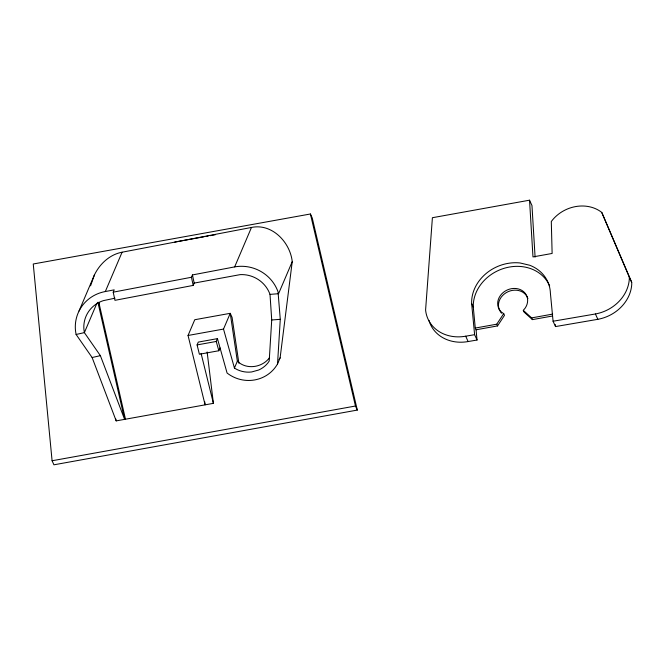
<?xml version="1.0" encoding="UTF-8"?>
<svg xmlns="http://www.w3.org/2000/svg" width="665" height="665" viewBox="0 0 665 665"><rect width="100%" height="100%" fill="white"/><g stroke="black" fill="none" stroke-linecap="round" stroke-linejoin="round"><path stroke-width="1" d="M207.131 351.96L213.399 403.347L116.192 420.887L92.111 357.521L76.109 334.478A37.963 36.675 23.1 0 1 105.319 291.544L114.205 289.849L113.216 292.168L114.962 300.322L193.199 285.41L194.188 283.091L240.19 274.628A29.41 28.42 23.1 0 1 270.007 294.379L271.719 319.99L269.192 361.045L267.887 362.974A25.453 24.597 23.1 0 1 258.702 370.006L251.653 371.959A25.453 24.597 23.1 0 1 235.136 368.518L234.429 368.044L223.515 329.075L230.231 313.323L194.762 319.724L188.045 335.476L205.094 404.844L204.72 401.768M220.049 347.911L218.843 350.738L199.392 354.246L197.089 344.919L198.295 342.093L217.447 338.635L227.081 373.032A34.015 32.868 23.1 0 0 277.538 363.93L280.273 319.316L278.037 291.819A37.963 36.675 23.1 0 0 234.654 266.898L192.443 274.936L191.453 277.263L193.199 285.41M277.538 363.93L280.115 357.87L292.243 261.636C290.14 242.226 272.043 223.132 251.478 227.447L122.094 252.21C109.758 254.512 99.8 263.839 94.43 274.894L79.027 311.021M90.573 285.817L94.43 274.894M96.907 303.248L84.38 332.625L76.109 334.478M105.319 291.544L122.094 252.21M234.654 266.898L251.478 227.447M218.843 350.738L216.241 341.461L217.447 338.635M234.429 368.044L237.347 361.195L230.231 313.323L232.077 317.388L238.885 363.215M292.243 261.636L278.569 293.706L270.007 294.379M279.034 359.574L280.115 357.87M475.276 328.061L476.065 329.79L477.038 340.023L468.127 341.552L465.7 336.199A37.963 32.577 -24.4 0 1 425.592 309.99L432.4 217.713L529.539 200.19L532.973 256.914L552.125 253.456L551.302 221.52A34.015 29.185 -24.4 0 1 601.759 212.418L631.708 282.359L631.75 284.113A37.963 32.577 -24.4 0 1 597.843 319.316L555.508 326.573L553.081 321.228L550.404 293.199A40.316 34.597 -24.4 0 0 529.673 265.244L520.055 262.966A40.316 34.597 -24.4 0 0 471.635 303.531L473.281 307.155L475.276 328.061L496.763 324.188L503.713 313.622L501.452 312.101A15.345 13.167 -24.4 0 1 501.759 293.872A15.345 13.167 -24.4 0 1 521.967 290.455A15.345 13.167 -24.4 0 1 525.184 308.094L523.288 310.356L524.07 312.076L532.424 319.624L552.457 316.008M476.065 329.79L497.545 325.916L504.494 315.351L503.713 313.622M269.566 357.662C262.259 367.612 246.474 370.031 237.347 361.195M92.111 357.521L100.382 355.659L124.596 419.366L97.921 302.409M113.216 292.168L191.453 277.263M114.995 298.186L103.383 300.63A29.41 28.42 23.1 0 0 83.89 329.266L84.38 332.625L100.382 355.659M310.414 213.989L33.25 263.997L52.086 460.754L53.923 464.81L357.305 410.081L312.259 218.045L310.414 213.989L355.467 406.024L357.305 410.081M174.779 242.06L204.105 236.773M206.125 236.407L208.153 236.042M210.173 235.676L215.227 234.762M188.045 335.476L223.515 329.075M197.089 344.919L216.241 341.461M523.288 310.356L531.643 317.895L552.682 314.096M52.086 460.754L355.467 406.024M465.7 336.199L474.611 334.678L477.038 340.023M553.081 321.228L595.416 313.971A37.963 32.577 -24.4 0 0 629.323 278.768L629.281 277.014L601.759 212.418M271.719 319.99L280.273 319.316M629.281 277.014L631.708 282.359M595.416 313.971L597.843 319.316M529.539 200.19L531.967 205.535L535.092 257.106M531.643 317.895L532.424 319.624M496.763 324.188L497.545 325.916M98.063 302.209L99.534 305.459L125.519 419.399M201.088 353.423L213.399 403.347M115.735 418.875L116.192 420.887M192.443 274.936L194.188 283.091M555.317 324.587L555.508 326.573M471.635 303.531L474.611 334.678M99.409 302.375L99.534 305.459M501.61 313.215A15.345 13.167 -24.4 0 1 500.504 311.868M500.038 311.145A15.345 13.167 -24.4 0 1 508.068 291.694A15.345 13.167 -24.4 0 1 527.902 298.643M468.127 341.552A37.963 32.577 -24.4 0 1 428.967 320.397M473.281 307.155A40.316 34.597 -24.4 0 1 505.209 267.995A40.316 34.597 -24.4 0 1 549.672 286"/></g></svg>
